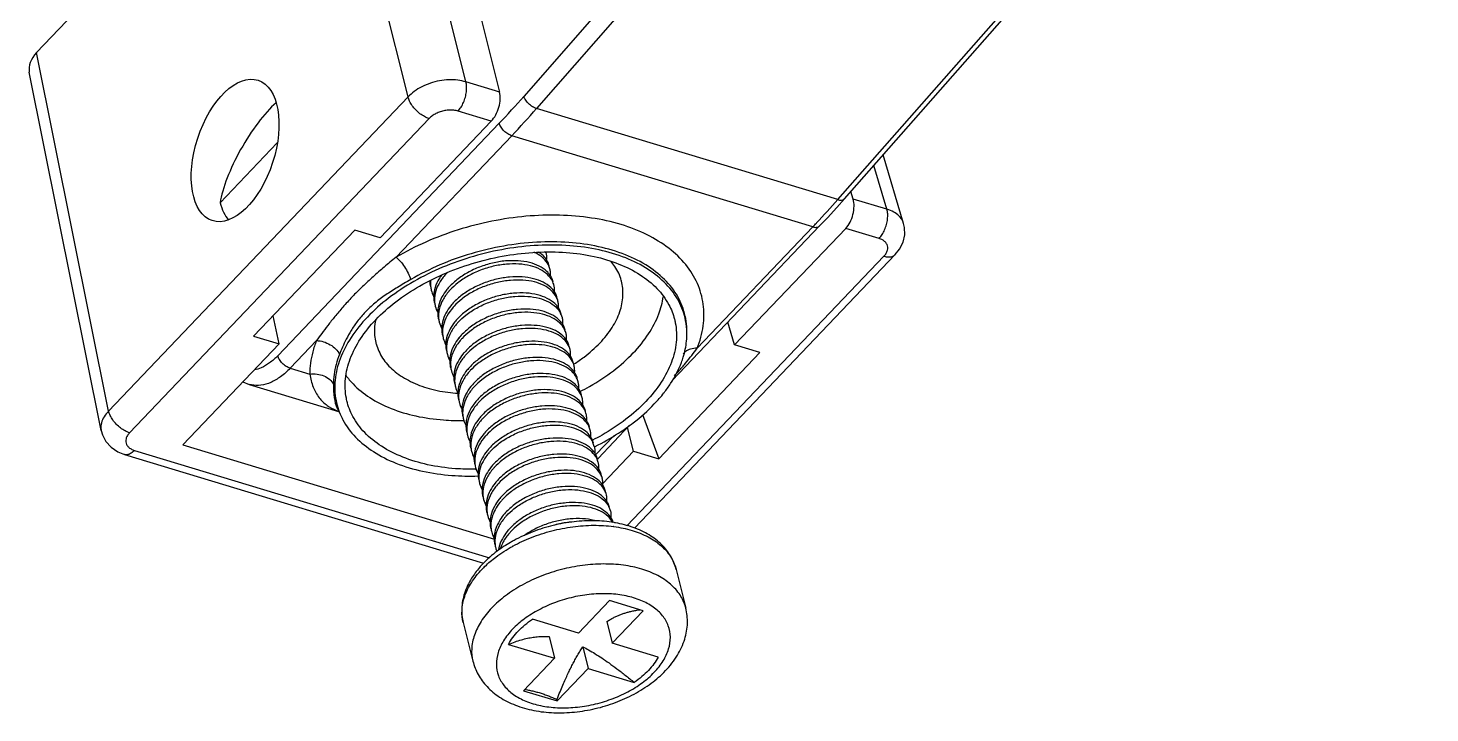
# Model space of a CAD drawing. Header units: millimetres. Extents: x 14343 to 15285, y -9166 to -7819.
# Drawn here: x 15137.89 to 15171.11, y -8745.07 to -8728.83 of the extents above; entities that cross this region are included whole.
import ezdxf

# ---------------------------------------------------------------- set-up
doc = ezdxf.new("R2010")
doc.units = ezdxf.units.MM

# ---------------------------------------------------------------- blocks, each defined once
blk = doc.blocks.new('u9')
at = {"color": 7, "linetype": 'Continuous'}
for p, q in [((-336.486, 251.977), (-337.22, 251.206)), ((-335.686, 251.735), (-336.486, 251.977)), ((-336.477, 251.94), (-336.486, 251.977)), ((-337.22, 251.206), (-338.31, 251.536)), ((-336.42, 250.964), (-335.686, 251.735)), ((-337.092, 250.692), (-337.22, 251.206)), ((-338.879, 250.939), (-337.789, 250.609)), ((-335.33, 250.634), (-336.42, 250.964)), ((-336.292, 250.45), (-336.42, 250.964)), ((-334.257, 250.117), (-334.487, 251.035)), ((-337.789, 250.609), (-338.523, 249.839)), ((-337.661, 250.095), (-337.789, 250.609)), ((-337.723, 249.596), (-336.989, 250.367)), ((-336.989, 250.367), (-335.899, 250.037)), ((-338.523, 249.839), (-337.723, 249.596)), ((-339.302, 248.857), (-339.532, 249.774)), ((-326.468, 246.036), (-334.881, 248.583)), ((-326.228, 246.132), (-334.738, 248.709)), ((-327.613, 245.903), (-334.998, 248.139)), ((-338.317, 247.877), (-344.493, 241.392)), ((-338.136, 247.824), (-344.227, 241.43)), ((-338.291, 246.053), (-337.562, 246.818)), ((-338.891, 246.234), (-341.288, 243.718)), ((-338.291, 246.053), (-338.891, 246.234)), ((-338.509, 245.182), (-338.891, 246.234)), ((-337.451, 246.225), (-338.2, 245.439)), ((-337.434, 246.24), (-337.451, 246.225)), ((-338.291, 246.053), (-338.146, 245.495)), ((-337.395, 246.138), (-337.824, 245.688)), ((-327.613, 245.903), (-329.893, 243.51)), ((-333.449, 238.166), (-326.353, 245.617)), ((-325.68, 245.566), (-323.976, 237.068)), ((-334.263, 245.328), (-334.273, 245.328)), ((-331.276, 245.052), (-331.338, 245.174)), ((-332.951, 237.653), (-325.855, 245.103)), ((-329.183, 244.469), (-331.306, 245.112)), ((-325.855, 245.103), (-324.15, 236.601)), ((-339.207, 244.381), (-342.701, 240.713)), ((-330.156, 244.088), (-330.62, 244.228)), ((-329.038, 244.407), (-329.185, 244.47)), ((-330.78, 243.433), (-330.156, 244.088)), ((-340.687, 243.536), (-343.321, 240.771)), ((-339.8, 243.613), (-342.542, 240.735)), ((-341.288, 243.718), (-340.687, 243.536)), ((-340.687, 243.536), (-340.529, 242.994)), ((-335.111, 238.279), (-329.861, 243.792)), ((-329.292, 243.328), (-329.893, 243.51)), ((-329.893, 243.51), (-329.754, 242.843)), ((-331.689, 240.812), (-329.292, 243.328)), ((-335.407, 238.575), (-332.666, 241.453)), ((-344.111, 241.01), (-343.321, 240.771)), ((-334.923, 238.228), (-332.289, 240.994)), ((-332.289, 240.994), (-331.689, 240.812)), ((-344.693, 240.653), (-344.205, 239.028)), ((-342.542, 240.735), (-335.407, 238.575)), ((-344.298, 240.319), (-343.497, 240.077)), ((-344.298, 240.319), (-343.985, 239.278)), ((-343.107, 240.275), (-343.292, 240.068)), ((-343.292, 240.068), (-357.163, 224.288)), ((-343.132, 240.089), (-357.004, 224.309)), ((-343.497, 240.077), (-343.443, 239.896)), ((-343.132, 240.089), (-335.997, 237.929)), ((-329.852, 238.742), (-328.499, 240.163)), ((-334.923, 238.228), (-334.134, 237.989)), ((-349.814, 222.132), (-335.997, 237.929)), ((-349.51, 221.846), (-335.692, 237.642)), ((-335.121, 237.54), (-334.32, 237.298)), ((-335.121, 237.54), (-333.458, 230.867)), ((-332.951, 237.653), (-330.919, 229.494)), ((-334.32, 237.298), (-332.288, 229.139)), ((-330.919, 229.494), (-324.15, 236.601))]:
    blk.add_line(p, q, dxfattribs=at)
for points in [[(-325.68, 245.565), (-325.709, 245.668), (-325.79, 245.825), (-325.912, 245.961), (-326.071, 246.069), (-326.228, 246.132)], [(-344.494, 241.392), (-344.594, 241.266), (-344.678, 241.099), (-344.718, 240.925), (-344.715, 240.753), (-344.693, 240.652)], [(-342.701, 240.713), (-342.885, 240.517), (-343.107, 240.275)]]:
    blk.add_lwpolyline(points, dxfattribs=at)
for centre, radius, start, end in [((-336.478, 250.551), 2.456, 313.9095, 316.3819), ((-336.404, 250.325), 2.322, 316.3763, 319.332), ((-337.189, 251.508), 3.652, 298.7528, 298.8969), ((-335.64, 248.197), 0.631, 14.0519, 21.7414), ((-335.633, 248.198), 0.624, 5.631, 14.066), ((-337.403, 250.96), 3.148, 262.3046, 262.4561), ((-336.394, 248.903), 1.381, 317.2977, 318.898), ((-336.327, 248.784), 1.317, 318.8913, 321.1335), ((-335.75, 248.206), 0.742, 347.3174, 348.9048), ((-335.649, 248.12), 0.66, 354.967, 358.8221), ((-335.565, 247.804), 0.655, 24.254, 27.9654), ((-335.537, 247.817), 0.624, 6.8045, 13.9521), ((-335.568, 247.814), 0.655, 354.9474, 6.7926), ((-335.518, 247.739), 0.624, 5.631, 14.066), ((-337.354, 250.639), 2.931, 259.9593, 260.2675), ((-337.35, 250.664), 2.957, 260.2677, 260.7779), ((-336.298, 248.52), 1.381, 317.2936, 318.8979), ((-336.229, 248.4), 1.314, 318.8923, 321.0873), ((-335.523, 247.739), 0.629, 1.4313, 5.5955), ((-335.448, 247.432), 0.63, 14.0464, 28.9821), ((-335.544, 247.739), 0.651, 359.6777, 1.4442), ((-335.442, 247.434), 0.624, 5.631, 14.066), ((-337.28, 247.585), 0.478, 194.0821, 206.9401), ((-336.203, 248.138), 1.381, 317.2977, 318.898), ((-336.136, 248.02), 1.317, 318.8913, 321.1335), ((-335.352, 247.05), 0.63, 14.0464, 28.9821), ((-335.346, 247.051), 0.624, 5.631, 14.066), ((-337.185, 247.202), 0.478, 194.0644, 206.5117), ((-336.108, 247.756), 1.381, 317.2977, 318.898), ((-336.04, 247.637), 1.317, 318.8913, 321.1335), ((-335.257, 246.668), 0.63, 14.0464, 28.9821), ((-335.251, 246.669), 0.624, 5.631, 14.066), ((-337.09, 246.82), 0.478, 194.0644, 206.5117), ((-335.236, 246.592), 0.628, 359.2246, 14.0198), ((-334.478, 240.754), 5.73, 90.7094, 90.8309), ((-336.994, 246.437), 0.478, 194.0644, 206.5117), ((-337.384, 246.163), 0.0911, 129.371, 137.2832), ((-337.384, 246.164), 0.0899, 125.4369, 129.2925), ((-336.012, 247.374), 1.381, 317.2977, 318.898), ((-335.945, 247.255), 1.317, 318.8913, 321.1335), ((-335.159, 246.286), 0.628, 4.1166, 14.0251), ((-335.066, 245.903), 0.63, 14.0464, 28.9821), ((-334.778, 240.719), 5.837, 116.5046, 122.7622), ((-334.624, 240.425), 6.169, 116.4101, 116.5651), ((-336.9, 246.055), 0.476, 194.0559, 205.9648), ((-335.917, 246.991), 1.381, 317.2985, 318.898), ((-335.849, 246.873), 1.317, 318.8915, 321.1273), ((-335.06, 245.904), 0.624, 5.631, 14.066), ((-334.97, 245.521), 0.63, 14.0464, 28.9821), ((-336.803, 245.673), 0.478, 194.0644, 206.5117), ((-335.821, 246.609), 1.381, 317.2977, 318.898), ((-335.754, 246.491), 1.317, 318.8913, 321.1335), ((-334.964, 245.522), 0.624, 5.631, 14.066), ((-336.708, 245.29), 0.478, 194.0644, 206.5117), ((-335.725, 246.227), 1.381, 317.2977, 318.898), ((-335.658, 246.108), 1.317, 318.8913, 321.1335), ((-334.875, 245.139), 0.63, 14.0464, 28.9821), ((-334.869, 245.14), 0.624, 5.631, 14.066), ((-336.178, 242.446), 3.604, 136.3225, 141.9132), ((-335.63, 245.844), 1.381, 317.2977, 318.898), ((-335.563, 245.726), 1.317, 318.8913, 321.1335), ((-334.788, 244.753), 0.639, 14.154, 29.6777), ((-334.762, 244.76), 0.613, 6.9058, 14.1334), ((-331.803, 243.758), 1.44, 68.0893, 69.6494), ((-331.782, 243.811), 1.383, 67.8879, 68.0798), ((-331.77, 243.84), 1.351, 66.9932, 67.8905), ((-336.612, 244.908), 0.478, 194.0644, 206.5117), ((-335.534, 245.462), 1.381, 317.2977, 318.898), ((-335.468, 245.344), 1.318, 318.8912, 321.1443), ((-334.684, 244.374), 0.63, 14.0464, 28.9821), ((-334.678, 244.375), 0.624, 5.631, 14.066), ((-336.517, 244.526), 0.478, 194.0644, 206.5117), ((-335.439, 245.08), 1.381, 317.2977, 318.898), ((-334.588, 243.992), 0.63, 14.0464, 28.9821), ((-334.808, 240.733), 3.858, 122.4522, 122.5958), ((-336.421, 244.144), 0.478, 194.0644, 206.5117), ((-335.372, 244.961), 1.317, 318.8913, 321.1335), ((-334.582, 243.993), 0.624, 5.631, 14.066), ((-334.493, 243.609), 0.63, 14.0464, 28.9821), ((-336.326, 243.761), 0.478, 194.0644, 206.5117), ((-335.343, 244.697), 1.381, 317.2977, 318.898), ((-335.276, 244.579), 1.317, 318.8913, 321.1335), ((-334.487, 243.611), 0.624, 5.631, 14.066), ((-334.472, 243.534), 0.628, 359.2294, 14.0251), ((-334.393, 243.229), 0.626, 14.0089, 28.63), ((-336.23, 243.379), 0.478, 194.0644, 206.5117), ((-335.248, 244.315), 1.381, 317.2977, 318.898), ((-335.181, 244.197), 1.317, 318.8913, 321.1335), ((-334.395, 243.228), 0.628, 4.1257, 14.0262), ((-336.136, 242.996), 0.477, 194.0631, 206.0222), ((-335.152, 243.933), 1.381, 317.2985, 318.898), ((-335.085, 243.814), 1.317, 318.8914, 321.127), ((-334.302, 242.845), 0.63, 14.0464, 28.9821), ((-334.296, 242.846), 0.624, 5.631, 14.066), ((-336.039, 242.614), 0.478, 194.0644, 206.5117), ((-335.057, 243.551), 1.381, 317.2977, 318.898), ((-334.99, 243.432), 1.317, 318.8913, 321.1335), ((-334.206, 242.463), 0.63, 14.0464, 28.9821), ((-334.2, 242.464), 0.624, 5.631, 14.066), ((-334.961, 243.168), 1.381, 317.2977, 318.898), ((-334.894, 243.05), 1.317, 318.8913, 321.1335), ((-334.111, 242.08), 0.63, 14.0464, 28.9821), ((-334.105, 242.082), 0.624, 5.631, 14.066), ((-334.082, 242.006), 0.621, 1.1976, 14.0931), ((-335.944, 242.232), 0.478, 194.0644, 206.5117), ((-334.91, 242.827), 1.441, 315.0521, 317.2927), ((-334.866, 242.786), 1.381, 317.2977, 318.898), ((-335.848, 241.85), 0.478, 194.0644, 206.5117), ((-335.753, 241.468), 0.478, 194.0599, 195.8914), ((-326.532, 225.501), 22.099, 136.7484, 138.6919), ((-327.207, 226.129), 21.178, 136.3941, 136.7347), ((-320.515, 224.396), 20.562, 136.4049, 138.843), ((-320.449, 224.319), 20.245, 136.4049, 138.844)]:
    blk.add_arc(centre, radius, start, end, dxfattribs=at)
for centre, major_axis, ratio, start_param, end_param in [((-343.215, 240.385), (0.134, 0.482), 0.565006, 0.815614, 2.412591), ((-329.494, 239.118), (0.471, 1.686), 0.565006, -0.755182, -0.394123), ((-329.494, 239.118), (0.893, 1.554), 0.307068, 3.889262, 5.611264), ((-334.838, 237.849), (0.155, 0.476), 0.532787, 0.838917, 2.435893), ((-324.951, 236.843), (0.971, 0.243), 0.61514, -0.77048, -0.02905)]:
    blk.add_ellipse(centre, major_axis=major_axis, ratio=ratio, start_param=start_param, end_param=end_param, dxfattribs=at)
blk.add_ellipse((-328.853, 238.924), major_axis=(0.542, 1.664), ratio=0.532787, dxfattribs=at)
for points, start_tangent, end_tangent in [([(-334.487, 251.035), (-334.61, 251.348), (-334.821, 251.637), (-335.117, 251.884), (-335.494, 252.076), (-335.931, 252.202), (-336.405, 252.256), (-336.896, 252.239), (-337.386, 252.158), (-337.862, 252.014), (-338.308, 251.812), (-338.71, 251.558), (-339.051, 251.258)], (-0.242383, 0.970181), (-0.689698, -0.724097)), ([(-335.425, 250.278), (-335.214, 250.548), (-335.084, 250.831), (-335.043, 251.111), (-335.092, 251.378), (-335.23, 251.618), (-335.449, 251.822), (-335.741, 251.981), (-336.092, 252.087), (-336.488, 252.137), (-336.911, 252.127), (-337.342, 252.059), (-337.763, 251.935), (-338.155, 251.761), (-338.501, 251.544), (-338.784, 251.295)], (0.689698, 0.724097), (-0.689698, -0.724097)), ([(-336.477, 251.94), (-336.552, 251.758), (-336.619, 251.599), (-336.681, 251.459), (-336.738, 251.334), (-336.793, 251.219), (-336.848, 251.11), (-336.905, 251.003), (-336.965, 250.896), (-337.028, 250.791), (-337.092, 250.692)], (-0.373072, -0.927802), (-0.554313, -0.832309)), ([(-335.716, 251.703), (-335.778, 251.714), (-335.879, 251.734), (-335.979, 251.758), (-336.078, 251.787), (-336.177, 251.819), (-336.277, 251.855), (-336.376, 251.896), (-336.477, 251.94)], (-0.988981, 0.148042), (-0.908941, 0.416926)), ([(-338.647, 251.254), (-338.491, 251.4), (-338.31, 251.536)], (0.689698, 0.724097), (0.827243, 0.561844)), ([(-337.092, 250.692), (-337.229, 250.766), (-337.378, 250.854), (-337.539, 250.957), (-337.712, 251.076), (-337.898, 251.212), (-338.097, 251.366), (-338.31, 251.536)], (-0.891988, 0.452059), (-0.775982, 0.630755)), ([(-339.051, 251.258), (-339.333, 250.892), (-339.506, 250.51), (-339.57, 250.134), (-339.532, 249.774)], (-0.689698, -0.724097), (0.242383, -0.970181)), ([(-338.784, 251.295), (-338.995, 251.025), (-339.125, 250.743), (-339.166, 250.462), (-339.117, 250.196), (-338.98, 249.955), (-338.76, 249.751), (-338.468, 249.593), (-338.117, 249.486), (-337.721, 249.437), (-337.298, 249.446), (-336.867, 249.515), (-336.446, 249.639), (-336.054, 249.813), (-335.708, 250.03), (-335.425, 250.278)], (-0.689698, -0.724097), (0.689698, 0.724097)), ([(-338.879, 250.939), (-338.777, 251.099), (-338.647, 251.254)], (0.471531, 0.881849), (0.689698, 0.724097)), ([(-334.929, 249.775), (-334.681, 250.09), (-334.522, 250.417), (-334.458, 250.744), (-334.487, 251.035)], (0.689698, 0.724097), (-0.24184, 0.970316)), ([(-335.33, 250.634), (-335.486, 250.575), (-335.635, 250.527), (-335.778, 250.49), (-335.915, 250.465), (-336.046, 250.45), (-336.172, 250.446), (-336.292, 250.45)], (-0.928017, -0.372538), (-0.99731, 0.073295)), ([(-335.33, 250.634), (-335.432, 250.474), (-335.562, 250.32)], (-0.471531, -0.881849), (-0.689698, -0.724097)), ([(-335.562, 250.32), (-335.718, 250.173), (-335.899, 250.037)], (-0.689698, -0.724097), (-0.827243, -0.561844)), ([(-337.661, 250.095), (-337.737, 250.047), (-337.817, 250.003), (-337.895, 249.965), (-337.972, 249.933), (-338.048, 249.905), (-338.126, 249.881), (-338.209, 249.858), (-338.299, 249.838), (-338.4, 249.819), (-338.439, 249.813)], (-0.832026, -0.554737), (-0.988202, -0.153159)), ([(-334.257, 250.117), (-334.229, 249.826), (-334.292, 249.499), (-334.451, 249.172), (-334.7, 248.857)], (0.24184, -0.970316), (-0.689698, -0.724097)), ([(-334.642, 248.812), (-334.456, 249.066), (-334.288, 249.425), (-334.223, 249.779), (-334.257, 250.117)], (0.651437, 0.758703), (-0.242383, 0.970181)), ([(-339.532, 249.774), (-339.526, 249.752), (-339.394, 249.463), (-339.172, 249.211), (-338.866, 249.004), (-338.488, 248.851), (-338.054, 248.758), (-337.58, 248.729), (-337.084, 248.763), (-336.584, 248.861), (-336.102, 249.018), (-335.654, 249.228), (-335.258, 249.484), (-334.929, 249.775)], (0.24184, -0.970316), (0.689698, 0.724097)), ([(-337.825, 247.841), (-338.259, 247.934), (-338.636, 248.087), (-338.942, 248.293), (-339.165, 248.546), (-339.296, 248.834), (-339.302, 248.857)], (-0.990994, 0.133907), (-0.24184, 0.970316)), ([(-339.302, 248.857), (-339.179, 248.551), (-338.964, 248.274), (-338.664, 248.04), (-338.285, 247.862), (-337.865, 247.752)], (0.242383, -0.970181), (0.984683, -0.174352)), ([(-334.775, 248.782), (-335.029, 248.566), (-335.424, 248.311)], (-0.720293, -0.69367), (-0.87549, -0.483236)), ([(-335.377, 248.217), (-335.06, 248.425), (-334.723, 248.723)], (0.865939, 0.50015), (0.689698, 0.724097)), ([(-337.824, 247.745), (-337.376, 247.705), (-336.883, 247.728), (-336.388, 247.816), (-335.909, 247.965), (-335.461, 248.17), (-335.377, 248.217)], (0.987073, -0.160268), (0.865939, 0.50015)), ([(-335.433, 248.306), (-335.872, 248.101), (-336.355, 247.944), (-336.854, 247.846), (-337.351, 247.811), (-337.817, 247.84)], (-0.876703, -0.481033), (-0.991344, 0.131287)), ([(-335.353, 247.995), (-335.205, 248.207), (-335.136, 248.372)], (0.657342, 0.753592), (0.288989, 0.957333)), ([(-335.301, 247.958), (-335.186, 248.13), (-335.102, 248.349), (-335.093, 248.4)], (0.627353, 0.778735), (0.150511, 0.988608)), ([(-335.022, 248.063), (-335.011, 248.26)], (0.192409, 0.981315), (-0.097781, 0.995208)), ([(-334.989, 248.106), (-335.008, 248.274)], (0.020552, 0.999789), (-0.241681, 0.970356)), ([(-337.799, 247.744), (-337.688, 247.6), (-337.51, 247.478), (-337.28, 247.393), (-337.01, 247.352), (-336.712, 247.355), (-336.403, 247.405), (-336.097, 247.499), (-335.811, 247.632), (-335.559, 247.8), (-335.379, 247.966)], (0.46636, -0.884595), (0.678132, 0.73494)), ([(-337.67, 247.525), (-337.491, 247.401), (-337.261, 247.317), (-336.99, 247.275), (-336.693, 247.279), (-336.384, 247.328), (-336.078, 247.422), (-335.792, 247.556), (-335.54, 247.724), (-335.334, 247.918)], (0.726932, -0.686709), (0.657342, 0.753592)), ([(-337.374, 247.704), (-337.357, 247.699), (-337.086, 247.657), (-336.789, 247.661), (-336.479, 247.711), (-336.174, 247.804), (-335.888, 247.938), (-335.709, 248.051)], (0.966077, -0.258256), (0.814986, 0.579481)), ([(-336.833, 247.735), (-336.808, 247.737), (-336.498, 247.787), (-336.423, 247.806)], (0.997196, 0.074834), (0.965749, 0.259479)), ([(-335.258, 247.613), (-335.11, 247.824), (-335.026, 248.043)], (0.657342, 0.753592), (0.21952, 0.975608)), ([(-335.206, 247.575), (-335.114, 247.707), (-335.03, 247.884), (-334.992, 248.062)], (0.627994, 0.778218), (0.087739, 0.996143)), ([(-334.932, 247.968), (-334.934, 247.978), (-334.968, 248.073)], (-0.241681, 0.970356), (-0.410652, 0.911792)), ([(-337.812, 247.745), (-337.785, 247.677), (-337.754, 247.624)], (0.302893, -0.953024), (0.554178, -0.832398)), ([(-337.744, 247.468), (-337.757, 247.541), (-337.756, 247.629)], (-0.243274, 0.969958), (0.090921, 0.995858)), ([(-337.754, 247.624), (-337.67, 247.525)], (0.554178, -0.832398), (0.726932, -0.686709)), ([(-335.284, 247.584), (-335.46, 247.421), (-335.711, 247.253), (-335.998, 247.118), (-336.299, 247.024), (-336.608, 246.974), (-336.903, 246.969), (-337.171, 247.008), (-337.403, 247.09), (-337.587, 247.213), (-337.707, 247.368)], (-0.678183, -0.734893), (-0.453332, 0.891342)), ([(-337.574, 247.142), (-337.395, 247.019), (-337.166, 246.935), (-336.895, 246.893), (-336.598, 246.896), (-336.288, 246.946), (-335.983, 247.04), (-335.697, 247.174), (-335.444, 247.342), (-335.239, 247.536)], (0.726946, -0.686695), (0.657342, 0.753592)), ([(-335.162, 247.23), (-335.037, 247.401), (-334.954, 247.578), (-334.915, 247.756)], (0.657342, 0.753592), (0.087739, 0.996143)), ([(-335.11, 247.193), (-334.995, 247.366), (-334.911, 247.585), (-334.894, 247.735)], (0.627353, 0.778735), (0.005573, 0.999984)), ([(-335.067, 246.848), (-334.919, 247.06), (-334.835, 247.279), (-334.82, 247.495)], (0.657342, 0.753592), (-0.097781, 0.995208)), ([(-334.798, 247.353), (-334.801, 247.418), (-334.817, 247.509)], (0.005573, 0.999984), (-0.242786, 0.97008)), ([(-337.725, 247.392), (-337.689, 247.294), (-337.658, 247.242)], (0.243097, -0.970002), (0.553661, -0.832742)), ([(-337.661, 247.247), (-337.661, 247.164), (-337.649, 247.086)], (-0.091453, -0.995809), (0.243097, -0.970002)), ([(-337.658, 247.242), (-337.574, 247.142)], (0.553661, -0.832742), (0.726946, -0.686695)), ([(-337.613, 246.989), (-337.497, 246.835), (-337.319, 246.713), (-337.089, 246.629), (-336.819, 246.587), (-336.521, 246.591), (-336.212, 246.64), (-335.906, 246.734), (-335.62, 246.868), (-335.368, 247.036), (-335.188, 247.202)], (0.446739, -0.894664), (0.678132, 0.73494)), ([(-337.479, 246.76), (-337.3, 246.637), (-337.07, 246.552), (-336.799, 246.51), (-336.502, 246.514), (-336.193, 246.564), (-335.887, 246.658), (-335.601, 246.791), (-335.349, 246.959), (-335.143, 247.154)], (0.726946, -0.686695), (0.657342, 0.753592)), ([(-335.015, 246.811), (-334.899, 246.983), (-334.816, 247.202), (-334.798, 247.353)], (0.627353, 0.778735), (0.005573, 0.999984)), ([(-337.63, 247.009), (-337.594, 246.912), (-337.563, 246.859)], (0.243097, -0.970002), (0.553661, -0.832742)), ([(-337.565, 246.864), (-337.566, 246.782), (-337.553, 246.704)], (-0.091453, -0.995809), (0.243097, -0.970002)), ([(-337.563, 246.859), (-337.479, 246.76)], (0.553661, -0.832742), (0.726946, -0.686695)), ([(-337.517, 246.606), (-337.401, 246.453), (-337.224, 246.331), (-336.994, 246.246), (-336.723, 246.205), (-336.426, 246.208), (-336.116, 246.258), (-335.811, 246.352), (-335.525, 246.486), (-335.273, 246.654), (-335.093, 246.819)], (0.446739, -0.894664), (0.678132, 0.73494)), ([(-334.971, 246.466), (-334.823, 246.677), (-334.739, 246.896), (-334.725, 247.113)], (0.657342, 0.753592), (-0.097781, 0.995208)), ([(-334.919, 246.429), (-334.804, 246.601), (-334.72, 246.82), (-334.703, 246.97)], (0.627353, 0.778735), (0.005573, 0.999984)), ([(-334.703, 246.97), (-334.706, 247.036), (-334.721, 247.127)], (0.005573, 0.999984), (-0.242786, 0.97008)), ([(-337.534, 246.627), (-337.498, 246.53), (-337.467, 246.477)], (0.243097, -0.970002), (0.553661, -0.832742)), ([(-337.47, 246.482), (-337.47, 246.4), (-337.458, 246.321)], (-0.091453, -0.995809), (0.243097, -0.970002)), ([(-337.467, 246.477), (-337.383, 246.378)], (0.553661, -0.832742), (0.726946, -0.686695)), ([(-337.383, 246.378), (-337.204, 246.254), (-336.975, 246.17), (-336.704, 246.128), (-336.406, 246.132), (-336.097, 246.181), (-335.792, 246.275), (-335.506, 246.409), (-335.253, 246.577), (-335.048, 246.772)], (0.726946, -0.686695), (0.657342, 0.753592)), ([(-334.876, 246.083), (-334.728, 246.295), (-334.644, 246.514), (-334.629, 246.73)], (0.657342, 0.753592), (-0.097781, 0.995208)), ([(-334.824, 246.046), (-334.711, 246.213), (-334.627, 246.426), (-334.607, 246.584)], (0.62744, 0.778665), (0.01243, 0.999923)), ([(-331.389, 245.275), (-331.407, 245.311), (-331.706, 245.719), (-332.13, 246.065), (-332.664, 246.338), (-333.292, 246.528), (-333.99, 246.629), (-334.609, 246.642)], (-0.449666, 0.893197), (-0.99953, -0.030659)), ([(-334.55, 246.439), (-334.58, 246.531), (-334.608, 246.587)], (-0.242239, 0.970217), (-0.477912, 0.878408)), ([(-334.549, 246.483), (-334.073, 246.469), (-333.414, 246.374), (-332.825, 246.195), (-332.321, 245.938), (-331.923, 245.613), (-331.641, 245.228), (-331.501, 244.858)], (0.999923, 0.012381), (0.232195, -0.972669)), ([(-337.439, 246.245), (-337.403, 246.148), (-337.372, 246.095)], (0.243097, -0.970002), (0.553542, -0.832821)), ([(-337.422, 246.224), (-337.306, 246.071), (-337.128, 245.949), (-336.898, 245.864), (-336.628, 245.822), (-336.33, 245.826), (-336.021, 245.876), (-335.715, 245.969), (-335.429, 246.103), (-335.177, 246.271), (-334.997, 246.437)], (0.446739, -0.894664), (0.678132, 0.73494)), ([(-337.288, 245.995), (-337.109, 245.872), (-336.879, 245.788), (-336.608, 245.746), (-336.311, 245.75), (-336.002, 245.799), (-335.696, 245.893), (-335.41, 246.027), (-335.158, 246.195), (-334.952, 246.389)], (0.727019, -0.686617), (0.657342, 0.753592)), ([(-334.78, 245.701), (-334.635, 245.907), (-334.551, 246.12), (-334.532, 246.331)], (0.657342, 0.753592), (-0.071552, 0.997437)), ([(-334.728, 245.664), (-334.613, 245.836), (-334.529, 246.055), (-334.512, 246.206)], (0.627353, 0.778735), (0.005573, 0.999984)), ([(-334.512, 246.206), (-334.515, 246.272), (-334.53, 246.362)], (0.005573, 0.999984), (-0.242786, 0.97008)), ([(-337.362, 245.939), (-337.375, 246.02), (-337.374, 246.1)], (-0.243024, 0.97002), (0.091594, 0.995796)), ([(-337.372, 246.095), (-337.288, 245.995)], (0.553542, -0.832821), (0.727019, -0.686617)), ([(-337.343, 245.862), (-337.307, 245.765), (-337.276, 245.713)], (0.243097, -0.970002), (0.553661, -0.832742)), ([(-334.902, 246.055), (-335.082, 245.888), (-335.34, 245.718), (-335.629, 245.584), (-335.931, 245.492), (-336.245, 245.443), (-336.548, 245.441), (-336.816, 245.485), (-337.041, 245.571), (-337.214, 245.693), (-337.328, 245.846)], (-0.678121, -0.73495), (-0.438204, 0.898875)), ([(-337.192, 245.613), (-337.013, 245.49), (-336.784, 245.405), (-336.513, 245.364), (-336.215, 245.367), (-335.906, 245.417), (-335.601, 245.511), (-335.315, 245.645), (-335.062, 245.813), (-334.857, 246.007)], (0.726946, -0.686695), (0.657342, 0.753592)), ([(-334.685, 245.319), (-334.536, 245.531), (-334.453, 245.75), (-334.438, 245.966)], (0.657342, 0.753592), (-0.097781, 0.995208)), ([(-334.633, 245.282), (-334.517, 245.454), (-334.434, 245.673), (-334.416, 245.824)], (0.627353, 0.778735), (0.005573, 0.999984)), ([(-334.416, 245.824), (-334.419, 245.889), (-334.435, 245.98)], (0.005573, 0.999984), (-0.242786, 0.97008)), ([(-326.468, 246.036), (-326.39, 246.101), (-326.311, 246.135), (-326.236, 246.135), (-326.228, 246.132)], (0.689698, 0.724097), (0.956027, -0.29328)), ([(-326.353, 245.617), (-326.3, 245.686), (-326.269, 245.758), (-326.263, 245.829), (-326.281, 245.896), (-326.323, 245.954), (-326.387, 246.002), (-326.468, 246.036)], (0.689551, 0.724237), (-0.95703, 0.289989)), ([(-337.937, 245.628), (-338.283, 245.384), (-338.785, 244.935)], (-0.840255, -0.542192), (-0.689698, -0.724097)), ([(-338.585, 244.874), (-338.113, 245.297), (-337.547, 245.672), (-337.319, 245.795)], (0.689698, 0.724097), (0.889663, 0.456617)), ([(-337.279, 245.717), (-337.279, 245.635), (-337.267, 245.557)], (-0.091453, -0.995809), (0.243097, -0.970002)), ([(-337.276, 245.713), (-337.192, 245.613)], (0.553661, -0.832742), (0.726946, -0.686695)), ([(-337.248, 245.48), (-337.212, 245.383), (-337.181, 245.33)], (0.243097, -0.970002), (0.553661, -0.832742)), ([(-337.231, 245.459), (-337.115, 245.306), (-336.937, 245.184), (-336.707, 245.1), (-336.437, 245.058), (-336.139, 245.061), (-335.83, 245.111), (-335.524, 245.205), (-335.238, 245.339), (-334.986, 245.507), (-334.806, 245.672)], (0.446739, -0.894664), (0.678132, 0.73494)), ([(-337.097, 245.231), (-336.918, 245.108), (-336.688, 245.023), (-336.417, 244.981), (-336.12, 244.985), (-335.811, 245.035), (-335.505, 245.128), (-335.219, 245.262), (-334.967, 245.43), (-334.761, 245.625)], (0.726946, -0.686695), (0.657342, 0.753592)), ([(-334.589, 244.937), (-334.441, 245.148), (-334.357, 245.367), (-334.343, 245.583)], (0.657342, 0.753592), (-0.097781, 0.995208)), ([(-334.321, 245.441), (-334.324, 245.507), (-334.339, 245.597)], (0.005573, 0.999984), (-0.242786, 0.97008)), ([(-326.353, 245.617), (-326.244, 245.571), (-326.137, 245.502), (-326.038, 245.414), (-325.954, 245.314), (-325.892, 245.208), (-325.855, 245.103)], (0.957088, -0.289796), (0.21886, -0.975756)), ([(-325.855, 245.103), (-325.748, 245.24), (-325.687, 245.383), (-325.674, 245.524), (-325.68, 245.565)], (0.697064, 0.717009), (-0.196198, 0.980564)), ([(-337.183, 245.335), (-337.184, 245.253), (-337.171, 245.174)], (-0.091453, -0.995809), (0.243097, -0.970002)), ([(-337.181, 245.33), (-337.097, 245.231)], (0.553661, -0.832742), (0.726946, -0.686695)), ([(-337.135, 245.077), (-337.019, 244.924), (-336.841, 244.802), (-336.612, 244.717), (-336.341, 244.675), (-336.044, 244.679), (-335.734, 244.729), (-335.429, 244.822), (-335.143, 244.956), (-334.89, 245.124), (-334.711, 245.29)], (0.446739, -0.894664), (0.678132, 0.73494)), ([(-337.001, 244.849), (-336.822, 244.725), (-336.592, 244.641), (-336.322, 244.599), (-336.024, 244.603), (-335.715, 244.652), (-335.41, 244.746), (-335.124, 244.88), (-334.871, 245.048), (-334.666, 245.242)], (0.726946, -0.686695), (0.657342, 0.753592)), ([(-334.537, 244.9), (-334.422, 245.072), (-334.338, 245.291), (-334.321, 245.441)], (0.627353, 0.778735), (0.005573, 0.999984)), ([(-334.494, 244.554), (-334.345, 244.766), (-334.262, 244.985), (-334.247, 245.201)], (0.657342, 0.753592), (-0.097781, 0.995208)), ([(-331.476, 244.254), (-331.647, 244.46), (-332.044, 244.784), (-332.547, 245.041), (-333.134, 245.219), (-333.791, 245.313), (-334.263, 245.328)], (-0.578417, 0.815741), (-0.999929, -0.011916)), ([(-334.225, 245.068), (-334.232, 245.152), (-334.244, 245.215)], (-0.008763, 0.999962), (-0.243604, 0.969875)), ([(-331.986, 242.876), (-331.599, 243.36), (-331.342, 243.863), (-331.222, 244.367), (-331.244, 244.855), (-331.389, 245.275)], (0.689698, 0.724097), (-0.449666, 0.893197)), ([(-339.262, 242.92), (-339.283, 243.011), (-339.304, 243.472), (-339.191, 243.945), (-338.949, 244.419), (-338.585, 244.874)], (-0.253744, 0.967271), (0.689698, 0.724097)), ([(-337.152, 245.098), (-337.116, 245.001), (-337.085, 244.948)], (0.243097, -0.970002), (0.553661, -0.832742)), ([(-337.088, 244.953), (-337.088, 244.871), (-337.076, 244.792)], (-0.091453, -0.995809), (0.243097, -0.970002)), ([(-337.085, 244.948), (-337.001, 244.849)], (0.553661, -0.832742), (0.726946, -0.686695)), ([(-337.04, 244.695), (-336.924, 244.542), (-336.746, 244.419), (-336.516, 244.335), (-336.246, 244.293), (-335.948, 244.297), (-335.639, 244.346), (-335.333, 244.44), (-335.047, 244.574), (-334.795, 244.742), (-334.615, 244.908)], (0.446739, -0.894664), (0.678132, 0.73494)), ([(-336.906, 244.466), (-336.727, 244.343), (-336.497, 244.259), (-336.226, 244.217), (-335.929, 244.22), (-335.62, 244.27), (-335.314, 244.364), (-335.028, 244.498), (-334.776, 244.666), (-334.57, 244.86)], (0.726946, -0.686695), (0.657342, 0.753592)), ([(-334.441, 244.517), (-334.321, 244.699), (-334.239, 244.928), (-334.225, 245.068)], (0.627204, 0.778855), (-0.008763, 0.999962)), ([(-334.398, 244.172), (-334.245, 244.393), (-334.162, 244.622), (-334.153, 244.833)], (0.657342, 0.753592), (-0.12022, 0.992747)), ([(-334.13, 244.677), (-334.133, 244.742), (-334.148, 244.833)], (0.005573, 0.999984), (-0.242786, 0.97008)), ([(-331.501, 244.858), (-331.488, 244.799), (-331.467, 244.339), (-331.58, 243.865), (-331.822, 243.392), (-332.186, 242.937)], (0.232195, -0.972669), (-0.689698, -0.724097)), ([(-331.182, 244.471), (-331.201, 244.787), (-331.269, 245.037), (-331.276, 245.052)], (0.001517, 0.999999), (-0.447154, 0.894457)), ([(-330.62, 244.228), (-330.702, 244.533), (-330.845, 244.789), (-331.035, 244.97), (-331.242, 245.084)], (-0.170941, 0.985281), (-0.920439, 0.390885)), ([(-339.015, 244.669), (-339.171, 244.451), (-339.429, 243.948), (-339.472, 243.822)], (-0.615841, -0.78787), (-0.292982, -0.956118)), ([(-337.03, 244.64), (-337.253, 244.519), (-337.817, 244.145), (-338.288, 243.724)], (-0.88936, -0.457209), (-0.689698, -0.724097)), ([(-337.056, 244.716), (-337.021, 244.618), (-336.99, 244.566)], (0.243097, -0.970002), (0.553661, -0.832742)), ([(-336.992, 244.571), (-336.993, 244.488), (-336.98, 244.41)], (-0.091453, -0.995809), (0.243097, -0.970002)), ([(-336.99, 244.566), (-336.906, 244.466)], (0.553661, -0.832742), (0.726946, -0.686695)), ([(-336.944, 244.313), (-336.828, 244.159), (-336.65, 244.037), (-336.421, 243.953), (-336.15, 243.911), (-335.853, 243.915), (-335.543, 243.964), (-335.238, 244.058), (-334.952, 244.192), (-334.699, 244.36), (-334.52, 244.526)], (0.446739, -0.894664), (0.678132, 0.73494)), ([(-334.346, 244.135), (-334.231, 244.307), (-334.147, 244.526), (-334.13, 244.677)], (0.627353, 0.778735), (0.005573, 0.999984)), ([(-332.185, 243.474), (-332.195, 243.512), (-332.347, 243.845), (-332.604, 244.136), (-332.957, 244.374), (-333.392, 244.55), (-333.893, 244.658), (-334.134, 244.682)], (-0.231084, 0.972934), (-0.997554, 0.0699)), ([(-330.156, 244.088), (-329.93, 244.288), (-329.697, 244.424), (-329.465, 244.49), (-329.244, 244.484), (-329.185, 244.47)], (0.68974, 0.724057), (0.957642, -0.287962)), ([(-339.267, 244.265), (-339.36, 244.161), (-339.527, 243.964), (-339.673, 243.783), (-339.8, 243.613)], (-0.666621, -0.745397), (-0.586871, -0.809681)), ([(-336.961, 244.333), (-336.925, 244.236), (-336.894, 244.183)], (0.243097, -0.970002), (0.553661, -0.832742)), ([(-336.897, 244.188), (-336.897, 244.106), (-336.885, 244.027)], (-0.091453, -0.995809), (0.243097, -0.970002)), ([(-336.894, 244.183), (-336.81, 244.084)], (0.553661, -0.832742), (0.726946, -0.686695)), ([(-336.81, 244.084), (-336.631, 243.961), (-336.401, 243.876), (-336.131, 243.834), (-335.833, 243.838), (-335.524, 243.888), (-335.219, 243.981), (-334.933, 244.115), (-334.68, 244.283), (-334.475, 244.478)], (0.726946, -0.686695), (0.657342, 0.753592)), ([(-334.303, 243.79), (-334.154, 244.001), (-334.071, 244.22), (-334.056, 244.437)], (0.657342, 0.753592), (-0.097781, 0.995208)), ([(-334.251, 243.753), (-334.135, 243.925), (-334.052, 244.144), (-334.034, 244.294)], (0.627353, 0.778735), (0.005573, 0.999984)), ([(-334.034, 244.294), (-334.037, 244.36), (-334.053, 244.451)], (0.005573, 0.999984), (-0.242786, 0.97008)), ([(-331.325, 243.758), (-331.246, 243.998), (-331.198, 244.236), (-331.182, 244.471)], (0.367449, 0.930044), (0.001601, 0.999999)), ([(-330.62, 244.228), (-330.793, 244.226), (-330.958, 244.27), (-331.093, 244.355), (-331.182, 244.471)], (-0.988802, -0.149236), (-0.442219, 0.896907)), ([(-330.78, 243.433), (-330.691, 243.7), (-330.638, 243.966), (-330.62, 244.228)], (0.367449, 0.930044), (0.001601, 0.999999)), ([(-339.472, 243.822), (-339.549, 243.444), (-339.557, 243.235)], (-0.292982, -0.956118), (0.022693, -0.999742)), ([(-336.886, 243.983), (-337.12, 243.821), (-337.499, 243.485)], (-0.842492, -0.538709), (-0.689698, -0.724097)), ([(-336.865, 243.951), (-336.83, 243.854), (-336.799, 243.801)], (0.243097, -0.970002), (0.553661, -0.832742)), ([(-336.849, 243.93), (-336.733, 243.777), (-336.555, 243.655), (-336.325, 243.57), (-336.054, 243.529), (-335.757, 243.532), (-335.448, 243.582), (-335.142, 243.676), (-334.856, 243.81), (-334.604, 243.978), (-334.424, 244.143)], (0.446739, -0.894664), (0.678132, 0.73494)), ([(-336.715, 243.702), (-336.536, 243.578), (-336.306, 243.494), (-336.035, 243.452), (-335.738, 243.456), (-335.429, 243.505), (-335.123, 243.599), (-334.837, 243.733), (-334.585, 243.901), (-334.379, 244.095)], (0.726946, -0.686695), (0.657342, 0.753592)), ([(-334.207, 243.407), (-334.059, 243.619), (-333.975, 243.838), (-333.961, 244.054)], (0.657342, 0.753592), (-0.097781, 0.995208)), ([(-334.155, 243.37), (-334.04, 243.543), (-333.956, 243.762), (-333.939, 243.912)], (0.627353, 0.778735), (0.005573, 0.999984)), ([(-333.939, 243.912), (-333.942, 243.978), (-333.957, 244.068)], (0.005573, 0.999984), (-0.242786, 0.97008)), ([(-330.156, 244.088), (-330.062, 244.043), (-329.972, 243.972), (-329.902, 243.884), (-329.861, 243.792)], (0.957088, -0.289796), (0.265109, -0.964218)), ([(-329.861, 243.792), (-329.669, 243.962), (-329.47, 244.077), (-329.309, 244.128)], (0.689782, 0.724017), (0.98256, 0.185946)), ([(-339.8, 243.613), (-339.942, 243.083), (-339.943, 242.565), (-339.805, 242.077), (-339.531, 241.631), (-339.13, 241.243), (-338.613, 240.923), (-337.997, 240.681), (-337.299, 240.525), (-336.54, 240.459), (-335.744, 240.485), (-334.935, 240.602), (-334.136, 240.807), (-333.372, 241.094), (-332.666, 241.453)], (-0.367449, -0.930044), (0.862943, 0.505301)), ([(-339.8, 243.613), (-339.644, 243.633), (-339.518, 243.696), (-339.471, 243.743)], (0.999801, -0.019945), (0.626643, 0.779306)), ([(-338.288, 243.724), (-338.65, 243.27), (-338.892, 242.798), (-338.997, 242.392)], (-0.689698, -0.724097), (-0.13658, -0.990629)), ([(-337.499, 243.485), (-337.785, 243.122), (-337.969, 242.744), (-338.042, 242.367), (-338.006, 242.019)], (-0.689698, -0.724097), (0.252837, -0.967509)), ([(-336.801, 243.806), (-336.802, 243.724), (-336.789, 243.645)], (-0.091453, -0.995809), (0.243097, -0.970002)), ([(-336.799, 243.801), (-336.715, 243.702)], (0.553661, -0.832742), (0.726946, -0.686695)), ([(-336.77, 243.569), (-336.734, 243.472), (-336.703, 243.419)], (0.243097, -0.970002), (0.553661, -0.832742)), ([(-336.753, 243.548), (-336.637, 243.395), (-336.459, 243.273), (-336.23, 243.188), (-335.959, 243.146), (-335.662, 243.15), (-335.352, 243.2), (-335.047, 243.293), (-334.761, 243.427), (-334.508, 243.595), (-334.329, 243.761)], (0.446739, -0.894664), (0.678132, 0.73494)), ([(-336.619, 243.319), (-336.44, 243.196), (-336.21, 243.112), (-335.94, 243.07), (-335.642, 243.073), (-335.333, 243.123), (-335.028, 243.217), (-334.742, 243.351), (-334.489, 243.519), (-334.284, 243.713)], (0.726946, -0.686695), (0.657342, 0.753592)), ([(-334.112, 243.025), (-333.963, 243.237), (-333.88, 243.456), (-333.865, 243.672)], (0.657342, 0.753592), (-0.097781, 0.995208)), ([(-334.06, 242.988), (-333.947, 243.155), (-333.863, 243.368), (-333.843, 243.525)], (0.627443, 0.778662), (0.012381, 0.999923)), ([(-331.936, 242.756), (-331.747, 242.979), (-331.6, 243.195), (-331.486, 243.4), (-331.396, 243.588), (-331.325, 243.758)], (0.689526, 0.724261), (0.367443, 0.930046)), ([(-330.78, 243.433), (-330.947, 243.459), (-331.107, 243.529), (-331.238, 243.632), (-331.325, 243.758)], (-0.999801, 0.019945), (-0.422706, 0.906267)), ([(-339.557, 243.235), (-339.527, 242.956), (-339.364, 242.5), (-339.065, 242.092), (-338.641, 241.746), (-338.107, 241.473), (-337.479, 241.283), (-336.781, 241.182), (-336.034, 241.174), (-335.266, 241.259), (-334.502, 241.435), (-333.768, 241.694), (-333.089, 242.029), (-332.488, 242.427), (-331.986, 242.876)], (0.022693, -0.999742), (0.689698, 0.724097)), ([(-339.555, 243.166), (-339.53, 242.911), (-339.371, 242.446), (-339.072, 242.03), (-338.645, 241.677), (-338.103, 241.399), (-337.466, 241.206), (-336.757, 241.105), (-335.998, 241.099), (-335.218, 241.189), (-334.443, 241.371), (-333.701, 241.639), (-333.016, 241.983)], (0.022564, -0.999745), (0.862943, 0.505301)), ([(-336.706, 243.424), (-336.706, 243.341), (-336.694, 243.263)], (-0.091453, -0.995809), (0.243097, -0.970002)), ([(-336.703, 243.419), (-336.619, 243.319)], (0.553661, -0.832742), (0.726946, -0.686695)), ([(-336.674, 243.186), (-336.639, 243.089), (-336.608, 243.036)], (0.243097, -0.970002), (0.553612, -0.832775)), ([(-336.658, 243.166), (-336.542, 243.013), (-336.364, 242.89), (-336.134, 242.806), (-335.863, 242.764), (-335.566, 242.768), (-335.257, 242.817), (-334.951, 242.911), (-334.665, 243.045), (-334.413, 243.213), (-334.233, 243.379)], (0.446739, -0.894664), (0.678132, 0.73494)), ([(-336.523, 242.937), (-336.345, 242.814), (-336.115, 242.729), (-335.844, 242.688), (-335.547, 242.691), (-335.238, 242.741), (-334.932, 242.835), (-334.646, 242.968), (-334.394, 243.136), (-334.188, 243.331)], (0.727056, -0.686578), (0.657342, 0.753592)), ([(-334.016, 242.643), (-333.871, 242.849), (-333.787, 243.062), (-333.768, 243.273)], (0.657342, 0.753592), (-0.071671, 0.997428)), ([(-333.748, 243.148), (-333.751, 243.213), (-333.766, 243.304)], (0.005573, 0.999984), (-0.242786, 0.97008)), ([(-332.183, 242.936), (-332.155, 243.15), (-332.185, 243.474)], (0.210434, 0.977608), (-0.231084, 0.972934)), ([(-331.625, 242.397), (-331.404, 242.639), (-331.215, 242.864), (-331.05, 243.071), (-330.906, 243.26), (-330.78, 243.433)], (0.689615, 0.724176), (0.586868, 0.809682)), ([(-332.186, 242.937), (-332.658, 242.514), (-333.224, 242.139), (-333.863, 241.824), (-334.555, 241.58), (-335.273, 241.415), (-335.997, 241.335), (-336.698, 241.342), (-337.357, 241.437), (-337.946, 241.616), (-338.45, 241.873), (-338.848, 242.198), (-339.13, 242.583), (-339.262, 242.92)], (-0.689698, -0.724097), (-0.253744, 0.967271)), ([(-336.598, 242.88), (-336.611, 242.961), (-336.61, 243.041)], (-0.243133, 0.969993), (0.091527, 0.995803)), ([(-336.608, 243.036), (-336.523, 242.937)], (0.553612, -0.832775), (0.727056, -0.686578)), ([(-334.138, 242.996), (-334.318, 242.83), (-334.576, 242.659), (-334.866, 242.525), (-335.169, 242.433), (-335.483, 242.384), (-335.785, 242.383), (-336.053, 242.427), (-336.277, 242.512), (-336.45, 242.634), (-336.564, 242.787)], (-0.67812, -0.734951), (-0.439095, 0.898441)), ([(-336.428, 242.555), (-336.249, 242.432), (-336.019, 242.347), (-335.749, 242.305), (-335.451, 242.309), (-335.142, 242.359), (-334.837, 242.452), (-334.551, 242.586), (-334.298, 242.754), (-334.093, 242.949)], (0.726946, -0.686695), (0.657342, 0.753592)), ([(-333.964, 242.606), (-333.849, 242.778), (-333.765, 242.997), (-333.748, 243.148)], (0.627353, 0.778735), (0.005573, 0.999984)), ([(-333.921, 242.26), (-333.772, 242.472), (-333.689, 242.691), (-333.674, 242.907)], (0.657342, 0.753592), (-0.097781, 0.995208)), ([(-333.652, 242.765), (-333.655, 242.831), (-333.671, 242.921)], (0.005573, 0.999984), (-0.242786, 0.97008)), ([(-336.579, 242.804), (-336.543, 242.707), (-336.512, 242.654)], (0.243097, -0.970002), (0.553661, -0.832742)), ([(-336.515, 242.659), (-336.515, 242.577), (-336.503, 242.498)], (-0.091453, -0.995809), (0.243097, -0.970002)), ([(-336.512, 242.654), (-336.428, 242.555)], (0.553661, -0.832742), (0.726946, -0.686695)), ([(-336.467, 242.401), (-336.35, 242.248), (-336.173, 242.126), (-335.943, 242.041), (-335.672, 241.999), (-335.375, 242.003), (-335.066, 242.053), (-334.76, 242.146), (-334.474, 242.28), (-334.222, 242.448), (-334.042, 242.614)], (0.446739, -0.894664), (0.678132, 0.73494)), ([(-336.332, 242.173), (-336.154, 242.049), (-335.924, 241.965), (-335.653, 241.923), (-335.356, 241.927), (-335.047, 241.976), (-334.741, 242.07), (-334.455, 242.204), (-334.203, 242.372), (-333.997, 242.566)], (0.726946, -0.686695), (0.657342, 0.753592)), ([(-333.869, 242.223), (-333.753, 242.396), (-333.67, 242.615), (-333.652, 242.765)], (0.627353, 0.778735), (0.005573, 0.999984)), ([(-333.825, 241.878), (-333.677, 242.09), (-333.593, 242.309), (-333.579, 242.525)], (0.657342, 0.753592), (-0.097781, 0.995208)), ([(-333.557, 242.383), (-333.56, 242.449), (-333.575, 242.539)], (0.005573, 0.999984), (-0.242786, 0.97008)), ([(-333.016, 241.983), (-332.852, 242.079), (-332.702, 242.169), (-332.559, 242.259), (-332.421, 242.35), (-332.29, 242.444), (-332.165, 242.543), (-332.047, 242.646), (-331.936, 242.756)], (0.862951, 0.505288), (0.689701, 0.724095)), ([(-336.483, 242.422), (-336.448, 242.325), (-336.417, 242.272)], (0.243097, -0.970002), (0.553661, -0.832742)), ([(-336.419, 242.277), (-336.42, 242.195), (-336.407, 242.116)], (-0.091453, -0.995809), (0.243097, -0.970002)), ([(-336.417, 242.272), (-336.332, 242.173)], (0.553661, -0.832742), (0.726946, -0.686695)), ([(-336.371, 242.019), (-336.255, 241.866), (-336.077, 241.743), (-335.848, 241.659), (-335.577, 241.617), (-335.279, 241.621), (-334.97, 241.67), (-334.665, 241.764), (-334.379, 241.898), (-334.126, 242.066), (-333.947, 242.232)], (0.446739, -0.894664), (0.678132, 0.73494)), ([(-336.237, 241.79), (-336.058, 241.667), (-335.828, 241.582), (-335.558, 241.541), (-335.26, 241.544), (-334.951, 241.594), (-334.646, 241.688), (-334.36, 241.822), (-334.107, 241.99), (-333.902, 242.184)], (0.726946, -0.686695), (0.657342, 0.753592)), ([(-333.747, 241.875), (-333.658, 242.013), (-333.574, 242.232), (-333.557, 242.383)], (0.60061, 0.799542), (0.005573, 0.999984)), ([(-332.666, 241.453), (-332.521, 241.574), (-332.385, 241.688), (-332.253, 241.802), (-332.123, 241.917), (-331.995, 242.033), (-331.869, 242.152), (-331.746, 242.273), (-331.625, 242.397)], (0.770166, 0.637843), (0.6897, 0.724096)), ([(-338.006, 242.019), (-338.003, 242.005), (-337.851, 241.672), (-337.758, 241.547)], (0.252837, -0.967509), (0.643012, -0.765856)), ([(-336.388, 242.04), (-336.352, 241.942), (-336.321, 241.89)], (0.243097, -0.970002), (0.553661, -0.832742)), ([(-336.324, 241.894), (-336.324, 241.812), (-336.312, 241.734)], (-0.091453, -0.995809), (0.243097, -0.970002)), ([(-336.321, 241.89), (-336.237, 241.79)], (0.553661, -0.832742), (0.726946, -0.686695)), ([(-333.484, 242.006), (-333.483, 242.143)], (0.110556, 0.99387), (-0.097781, 0.995208)), ([(-332.666, 241.453), (-332.766, 241.55), (-332.865, 241.682), (-332.952, 241.832), (-333.016, 241.983)], (-0.785089, 0.619383), (-0.324145, 0.946008)), ([(-336.292, 241.657), (-336.256, 241.56), (-336.226, 241.507)], (0.243097, -0.970002), (0.553831, -0.832629)), ([(-336.276, 241.637), (-336.159, 241.483), (-335.982, 241.361), (-335.933, 241.338)], (0.446739, -0.894664), (0.915679, -0.401911)), ([(-336.216, 241.352), (-336.229, 241.427), (-336.228, 241.512)], (-0.242928, 0.970044), (0.091246, 0.995828)), ([(-336.226, 241.507), (-336.142, 241.408)], (0.553831, -0.832629), (0.726824, -0.686823)), ([(-344.227, 241.43), (-344.329, 241.448), (-344.417, 241.438), (-344.485, 241.401), (-344.493, 241.392)], (-0.957088, 0.289796), (-0.686778, -0.726867)), ([(-344.227, 241.43), (-344.28, 241.36), (-344.311, 241.288), (-344.317, 241.217), (-344.299, 241.151), (-344.257, 241.092), (-344.193, 241.044), (-344.111, 241.01)], (-0.689551, -0.724237), (0.95703, -0.289989)), ([(-336.142, 241.408), (-336.04, 241.329)], (0.726824, -0.686823), (0.839655, -0.543121)), ([(-344.111, 241.01), (-344.183, 240.918), (-344.243, 240.806), (-344.286, 240.681), (-344.311, 240.552), (-344.315, 240.429), (-344.298, 240.319)], (-0.689698, -0.724097), (0.265103, -0.96422)), ([(-344.693, 240.652), (-344.671, 240.596), (-344.587, 240.48), (-344.461, 240.386), (-344.298, 240.319)], (0.288762, -0.957401), (0.960028, -0.279906)), ([(-342.542, 240.735), (-342.628, 240.746), (-342.693, 240.721), (-342.701, 240.713)], (-0.957088, 0.289796), (-0.679171, -0.73398)), ([(-343.132, 240.089), (-343.218, 240.1), (-343.281, 240.078), (-343.291, 240.067)], (-0.956721, 0.291007), (-0.645731, -0.763565)), ([(-335.407, 238.575), (-335.312, 238.531), (-335.223, 238.459), (-335.153, 238.371), (-335.111, 238.279)], (0.957088, -0.289796), (0.265109, -0.964218)), ([(-335.997, 237.929), (-335.901, 237.885), (-335.81, 237.816), (-335.737, 237.731), (-335.692, 237.642)], (0.957454, -0.288587), (0.310746, -0.950493)), ([(-334.134, 237.989), (-334.205, 237.897), (-334.265, 237.784), (-334.308, 237.659), (-334.333, 237.531), (-334.337, 237.407), (-334.32, 237.298)], (-0.689698, -0.724097), (0.265103, -0.96422)), ([(-334.134, 237.989), (-334.038, 237.969), (-333.932, 237.966), (-333.822, 237.978), (-333.714, 238.007), (-333.612, 238.049), (-333.522, 238.103), (-333.449, 238.166)], (0.957146, -0.289606), (0.689848, 0.723954)), ([(-333.449, 238.166), (-333.341, 238.121), (-333.233, 238.052), (-333.134, 237.964), (-333.05, 237.863), (-332.988, 237.757), (-332.951, 237.653)], (0.957088, -0.289796), (0.21886, -0.975756)), ([(-334.32, 237.298), (-334.127, 237.257), (-333.916, 237.249), (-333.696, 237.273), (-333.48, 237.329), (-333.277, 237.415), (-333.098, 237.524), (-332.951, 237.653)], (0.954105, -0.299473), (0.68232, 0.731054))]:
    blk.add_spline(points, degree=3, dxfattribs=dict(at, start_tangent=start_tangent, end_tangent=end_tangent))

msp = doc.modelspace()

# ---------------------------------------------------------------- block references
at = {"rotation": 180}
msp.add_blockref('u9', (14813.948, -8492.81), dxfattribs=at)

doc.saveas('drawing.dxf')
